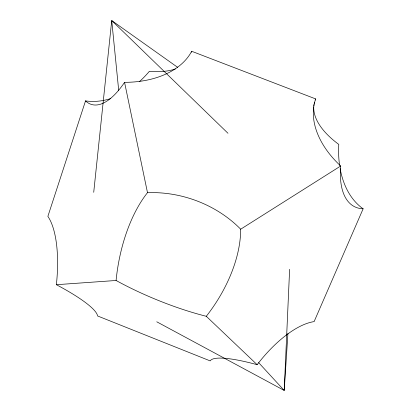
<?xml version="1.0" encoding="UTF-8"?>
<svg xmlns="http://www.w3.org/2000/svg" width="411" height="411" viewBox="0 0 411 411"><rect width="100%" height="100%" fill="white"/><g stroke="black" fill="none" stroke-linecap="round" stroke-linejoin="round"><path stroke-width="0.62" d="M289.621 269.323L284.212 390.45L156.766 321.798M287.926 333.46L284.212 390.45L258.642 362.651M93.723 192.317L111.725 20.55L177.665 67.337M85.529 100.89L47.871 216.392A79.246 28.796 -81.8 0 1 56.369 284.705A79.677 14.524 23.8 0 1 97.551 315.946L210.18 360.899A80.828 14.883 20.5 0 1 257.158 364.701A80.222 34.56 -54.4 0 1 314.117 321.608L363.129 208.798A88.946 41.131 -62.8 0 1 340.698 165.998A88.401 58.619 26.4 0 1 318.284 135.46A88.406 58.619 26.4 0 1 315.674 98.917L191.675 51.272A86.988 57.108 11.5 0 1 124.564 82.339A87.718 34.205 -74.8 0 1 85.529 100.89A87.322 64.363 -67.2 0 0 110.79 98.558M257.158 364.701L206.296 316.295A107.739 62.76 -53.9 0 0 240.682 229.204L340.698 165.998M56.369 284.705L116.082 280.482A107.559 27.347 22.4 0 0 206.296 316.295M227.977 133.272L111.725 20.55L118.722 90.59M124.564 82.339L147.492 192.667A107.754 53.723 -81.9 0 0 116.082 280.482M363.129 208.798A88.601 60.242 -70.8 0 1 340.128 168.608M339.614 165.448A88.601 60.242 -70.8 0 1 338.777 144.41A89.084 42.667 16.4 0 1 313.737 106.865M313.819 105.689A89.084 42.667 16.4 0 1 313.968 104.528M314.179 103.377A89.084 42.667 16.4 0 1 314.451 102.236M315.201 100.012A89.084 42.667 16.4 0 1 315.674 98.917M147.492 192.667A107.168 89.202 17 0 1 240.682 229.204M139.36 81.686A87.322 64.363 -67.2 0 0 149.388 71.298A87.923 41.434 28.1 0 0 175.369 68.956M191.675 51.272A87.923 41.434 28.1 0 1 191.511 52.202"/></g></svg>
